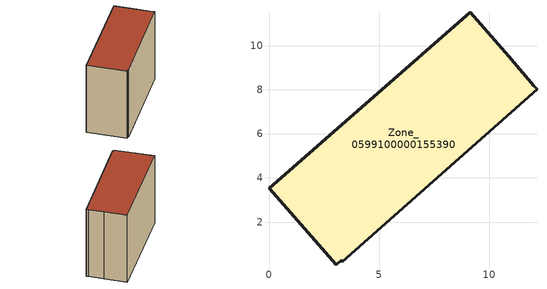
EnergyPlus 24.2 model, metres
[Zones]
Zone_0599100000155390
 floor ground (C_G): 3.27,0.26 3.04,0.06 0,3.53 9.12,11.51 10.87,9.51 12.02,8.19 12.15,8.03 3.32,0.2 z0
 wall outside (C_F): 12.02,8.19 10.87,9.51 9.12,11.51 0,3.53 3.04,0.06 3.27,0.26 3.32,0.2 12.15,8.03 12.02,8.19 z0:8.79
 roof outside (C_R): 3.04,0.06 3.27,0.26 3.32,0.2 12.15,8.03 12.02,8.19 10.87,9.51 9.12,11.51 0,3.53 z8.79
[BUILDING]
Pand.0599100000155390: North Axis=0; Terrain=City; Loads Convergence Tolerance Value=0.04; Temperature Convergence Tolerance Value=0.4; Solar Distribution=FullExterior; Maximum Number of Warmup Days=25; Minimum Number of Warmup Days=1
[Site:Location]
Rotterdam.The.Hague.AP_ZH_NLD Design_Conditions: Latitude=51.96; Longitude=4.45; Time Zone=1; Elevation=-4.5
[SITE:GROUNDTEMPERATURE:BUILDINGSURFACE]
18, 18, 18, 18, 18, 18, 18, 18, 18, 18, 18, 18
[MATERIAL] Thermal Absorptance=0.9; Solar Absorptance=0.7; Visible Absorptance=0.7
Name | Roughness | Thickness | Conductivity | Density | Specific Heat
G.TI.1946 | MediumSmooth | 0.15 | 1 | 540 | 1210
F.TI.1946 | Rough | 0.3 | 0.857143 | 1920 | 840
R.TI.1946 | MediumRough | 0.2 | 0.1 | 1500 | 1000
[CONSTRUCTION]
C_G: G.TI.1946
C_F: F.TI.1946
C_R: R.TI.1946
[ZONE]
Zone_0599100000155390: Type=1; Multiplier=1; Ceiling Height=Autocalculate; Volume=Autocalculate; Floor Area=autocalculate; Part of Total Floor Area=Yes
[ZONEINFILTRATION:DESIGNFLOWRATE]
Infil_Zone_0599100000155390: Zone or ZoneList or Space or SpaceList=Zone_0599100000155390; Schedule=AlwaysOn; Design Flow Rate Calculation Method=Flow/Area; Flow Rate per Floor Area=0.003; Constant Term Coefficient=1; Temperature Term Coefficient=0; Velocity Term Coefficient=0; Velocity Squared Term Coefficient=0
[HVACTEMPLATE:ZONE:IDEALLOADSAIRSYSTEM]
Zone_0599100000155390: Maximum Heating Supply Air Temperature=50; Minimum Cooling Supply Air Temperature=13; Maximum Heating Supply Air Humidity Ratio=0.0156; Minimum Cooling Supply Air Humidity Ratio=0.0077; Heating Limit=NoLimit; Cooling Limit=NoLimit; Dehumidification Control Type=ConstantSensibleHeatRatio; Cooling Sensible Heat Ratio=0.7; Dehumidification Setpoint=60; Humidification Control Type=None; Humidification Setpoint=30; Outdoor Air Method=None; Outdoor Air Flow Rate per Person=0.00944; Outdoor Air Flow Rate per Zone Floor Area=0; Outdoor Air Flow Rate per Zone=0; Demand Controlled Ventilation Type=None; Outdoor Air Economizer Type=NoEconomizer; Heat Recovery Type=None; Sensible Heat Recovery Effectiveness=0.7; Latent Heat Recovery Effectiveness=0.65
[ZONECONTROL:THERMOSTAT]
ThermostatControl_Zone_0599100000155390: Zone or ZoneList=Zone_0599100000155390; Control Type Schedule=DualSetpointControlType; Control 1=Thermostat_Zone_0599100000155390; Temperature Difference Between Cutout And Setpoint=0
[THERMOSTATSETPOINT:DUALSETPOINT]
Thermostat_Zone_0599100000155390: Heating Setpoint Temperature Schedule=HeatingSetpoint_Zone_0599100000155390; Cooling Setpoint Temperature Schedule=CoolingSetpoint_Zone_0599100000155390
[SCHEDULE:COMPACT]
HeatingSetpoint_Zone_0599100000155390: Through: 12/31, For: AllDays, Until: 24:00, 21
CoolingSetpoint_Zone_0599100000155390: Through: 12/31, For: AllDays, Until: 24:00, 24
DualSetpointControlType: Through: 12/31, For: AllDays, Until: 24:00, 4
AlwaysOn: Through: 12/31, For: AllDays, Until: 24:00, 1
